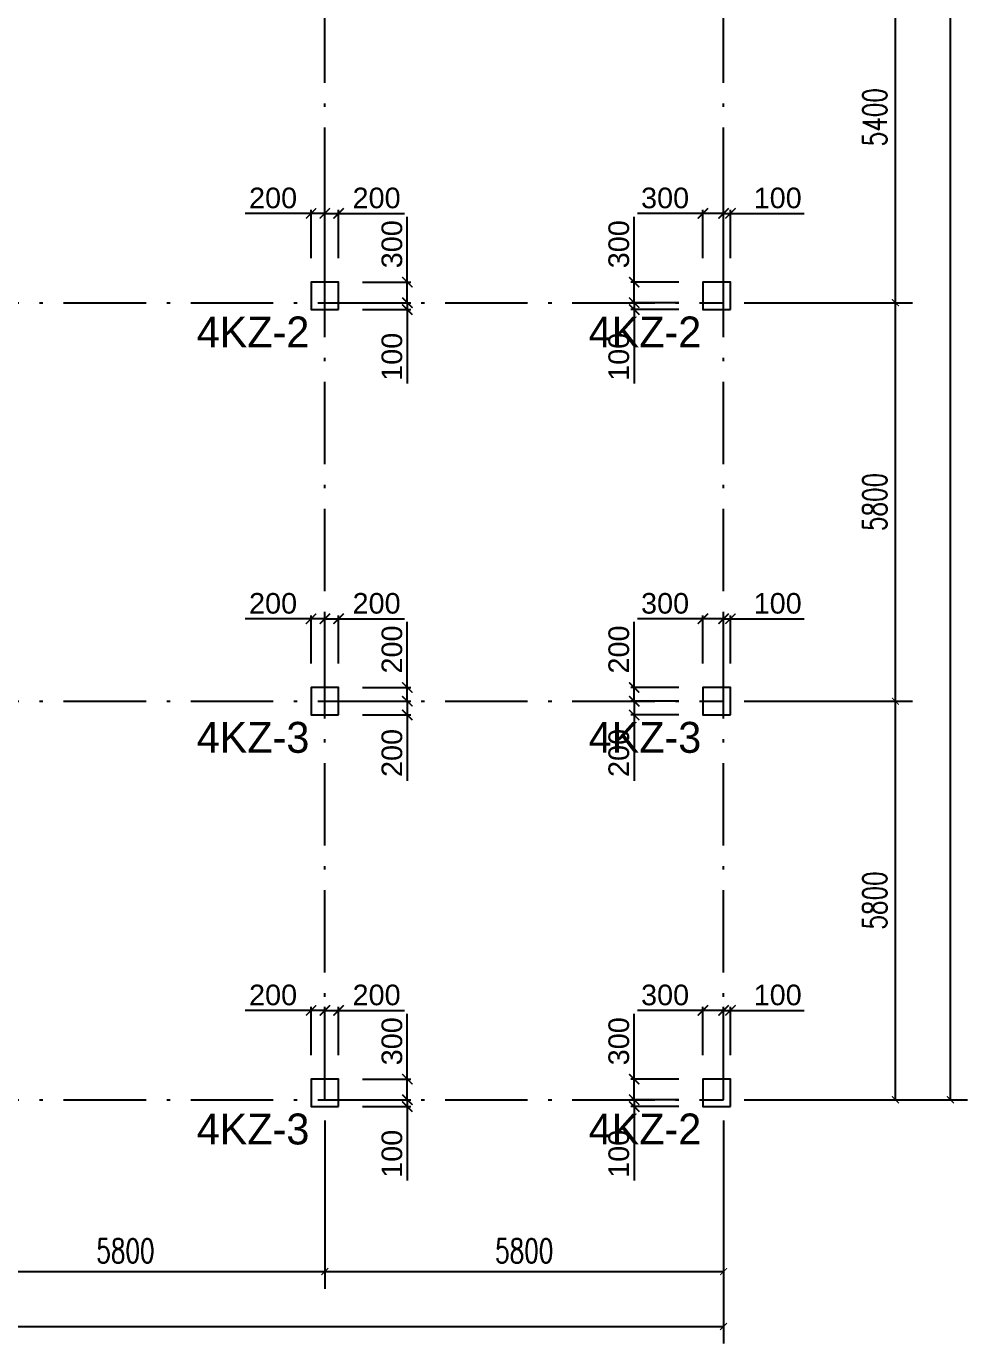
# Model space of a CAD drawing. Header units: millimetres. Extents: x -3831 to 465700, y 39900 to 106100.
# Drawn here: x 262359 to 276050, y 56450 to 75622 of the extents above; entities that cross this region are included whole.
import ezdxf

# ---------------------------------------------------------------- set-up
doc = ezdxf.new("R2010")
doc.units = ezdxf.units.MM
doc.linetypes.add('线型2', pattern=[1850, 1200, -300, 50, -300])
for name, color, linetype in [('AXIS', 3, 'Continuous'), ('column_dim', 90, 'Continuous'), ('DOTE', 10, '线型2')]:
    doc.layers.add(name, color=color, linetype=linetype)
doc.layers.add('S_Cl', color=2, linetype='Continuous', lineweight=25)
doc.layers.add('S_ColumFocus', color=2, linetype='Continuous', lineweight=9)
doc.styles.add('_TCH_DIM_T3', font='SIMPLEX', dxfattribs={"width": 0.705882, "bigfont": 'GBCBIG'})
doc.styles.get("Standard").update_dxf_attribs({"font": 'arial.ttf'})
doc.styles.add('xxxx', font='RIF.ttf')
doc.dimstyles.new('_TCH_ARCH&&100', dxfattribs={"dimtxt": 297.5, "dimasz": 100, "dimexe": 250, "dimexo": 300, "dimgap": 126.25, "dimtad": 1, "dimdec": 0, "dimzin": 0, "dimdsep": 46, "dimtxsty": '_TCH_DIM_T3', "dimblk": 'ARCHTICK', "dimcen": 0.09, "dimclrt": 7, "dimazin": 2, "dimtfac": 1, "dimtdec": 0, "dimtix": 1, "dimtmove": 2, "dimatfit": 3, "dimfxl": 100, "dimtolj": 1, "dimtzin": 0, "dimarcsym": 0})
doc.dimstyles.new('ISO-25', dxfattribs={"dimtxt": 2.5, "dimasz": 2.5, "dimexe": 1.25, "dimexo": 0.625, "dimtad": 1, "dimtxsty": 'Standard', "dimcen": 2.5, "dimadec": 0, "dimazin": 0, "dimtfac": 1, "dimtmove": 0, "dimatfit": 3, "dimfxl": 1, "dimarcsym": 0})

# ---------------------------------------------------------------- blocks, each defined once
blk = doc.blocks.new('_ArchTick')
at = {"color": 0, "linetype": 'ByBlock', "const_width": 0.15}
blk.add_lwpolyline([(-0.5, -0.5), (0.5, 0.5)], dxfattribs=at)
blk = doc.blocks.new('*D994')
at = {"layer": 'column_dim', "color": 0, "lineweight": -2, "transparency": 16777216}
for p, q in [((271200, 71900), (271200, 72852)), ((271850, 71900), (271150, 71900)), ((271200, 71600), (271200, 71900)), ((271850, 71600), (271150, 71600))]:
    blk.add_line(p, q, dxfattribs=at)
at = {"layer": 'Defpoints', "color": 0, "transparency": 16777216}
for p in [(272200, 71900), (271200, 71600), (272200, 71600)]:
    blk.add_point(p, dxfattribs=at)
at = {"layer": 'column_dim', "color": 0, "lineweight": -2, "transparency": 16777216, "xscale": 150, "yscale": 150, "zscale": 150}
for p, rotation in [((271200, 71900), 90), ((271200, 71600), 270)]:
    blk.add_blockref('_ArchTick', p, dxfattribs=dict(at, rotation=rotation))
at = {"layer": 'column_dim', "color": 7, "transparency": 16777216, "insert": (270977, 72451), "char_height": 300, "attachment_point": 5, "rotation": 90}
blk.add_mtext('300', dxfattribs=at)
blk = doc.blocks.new('*D995')
at = {"layer": 'column_dim', "color": 0, "lineweight": -2, "transparency": 16777216}
for p, q in [((271200, 71600), (271200, 71750)), ((271850, 71600), (271150, 71600)), ((271200, 71600), (271200, 71500)), ((271850, 71500), (271150, 71500)), ((271200, 71500), (271200, 70426))]:
    blk.add_line(p, q, dxfattribs=at)
at = {"layer": 'Defpoints', "color": 0, "transparency": 16777216}
for p in [(271200, 71600), (272200, 71600), (272200, 71500)]:
    blk.add_point(p, dxfattribs=at)
at = {"layer": 'column_dim', "color": 0, "lineweight": -2, "transparency": 16777216, "xscale": 150, "yscale": 150, "zscale": 150}
for p, rotation in [((271200, 71600), 270), ((271200, 71500), 90)]:
    blk.add_blockref('_ArchTick', p, dxfattribs=dict(at, rotation=rotation))
at = {"layer": 'column_dim', "color": 7, "transparency": 16777216, "insert": (270977, 70813), "char_height": 300, "attachment_point": 5, "rotation": 90}
blk.add_mtext('100', dxfattribs=at)
blk = doc.blocks.new('*D996')
at = {"layer": 'column_dim', "color": 0, "lineweight": -2, "transparency": 16777216}
for p, q in [((272500, 72900), (272350, 72900)), ((272500, 72250), (272500, 72950)), ((272500, 72900), (272600, 72900)), ((272600, 72250), (272600, 72950)), ((272600, 72900), (273674, 72900))]:
    blk.add_line(p, q, dxfattribs=at)
at = {"layer": 'Defpoints', "color": 0, "transparency": 16777216}
for p in [(272500, 72900), (272500, 71900), (272600, 71900)]:
    blk.add_point(p, dxfattribs=at)
at = {"layer": 'column_dim', "color": 0, "lineweight": -2, "transparency": 16777216, "xscale": 150, "yscale": 150, "zscale": 150}
blk.add_blockref('_ArchTick', (272500, 72900), dxfattribs=at)
at = {"layer": 'column_dim', "color": 0, "lineweight": -2, "transparency": 16777216, "xscale": 150, "yscale": 150, "zscale": 150, "rotation": 180}
blk.add_blockref('_ArchTick', (272600, 72900), dxfattribs=at)
at = {"layer": 'column_dim', "color": 7, "transparency": 16777216, "insert": (273287, 73123), "char_height": 300, "attachment_point": 5}
blk.add_mtext('100', dxfattribs=at)
blk = doc.blocks.new('*D997')
at = {"layer": 'column_dim', "color": 0, "lineweight": -2, "transparency": 16777216}
for p, q in [((272200, 72900), (271248, 72900)), ((272200, 72250), (272200, 72950)), ((272500, 72900), (272200, 72900)), ((272500, 72250), (272500, 72950))]:
    blk.add_line(p, q, dxfattribs=at)
at = {"layer": 'Defpoints', "color": 0, "transparency": 16777216}
for p in [(272500, 72900), (272200, 71900), (272500, 71900)]:
    blk.add_point(p, dxfattribs=at)
at = {"layer": 'column_dim', "color": 0, "lineweight": -2, "transparency": 16777216, "xscale": 150, "yscale": 150, "zscale": 150, "rotation": 180}
blk.add_blockref('_ArchTick', (272200, 72900), dxfattribs=at)
at = {"layer": 'column_dim', "color": 0, "lineweight": -2, "transparency": 16777216, "xscale": 150, "yscale": 150, "zscale": 150}
blk.add_blockref('_ArchTick', (272500, 72900), dxfattribs=at)
at = {"layer": 'column_dim', "color": 7, "transparency": 16777216, "insert": (271649, 73123), "char_height": 300, "attachment_point": 5}
blk.add_mtext('300', dxfattribs=at)
blk = doc.blocks.new('*D998')
at = {"layer": 'column_dim', "color": 0, "lineweight": -2, "transparency": 16777216}
for p, q in [((271200, 66000), (271200, 66957)), ((271850, 66000), (271150, 66000)), ((271200, 65800), (271200, 66000)), ((271850, 65800), (271150, 65800))]:
    blk.add_line(p, q, dxfattribs=at)
at = {"layer": 'Defpoints', "color": 0, "transparency": 16777216}
for p in [(272200, 66000), (271200, 65800), (272200, 65800)]:
    blk.add_point(p, dxfattribs=at)
at = {"layer": 'column_dim', "color": 0, "lineweight": -2, "transparency": 16777216, "xscale": 150, "yscale": 150, "zscale": 150}
for p, rotation in [((271200, 66000), 90), ((271200, 65800), 270)]:
    blk.add_blockref('_ArchTick', p, dxfattribs=dict(at, rotation=rotation))
at = {"layer": 'column_dim', "color": 7, "transparency": 16777216, "insert": (270977, 66553), "char_height": 300, "attachment_point": 5, "rotation": 90}
blk.add_mtext('200', dxfattribs=at)
blk = doc.blocks.new('*D999')
at = {"layer": 'column_dim', "color": 0, "lineweight": -2, "transparency": 16777216}
for p, q in [((271850, 65800), (271150, 65800)), ((271200, 65800), (271200, 65600)), ((271850, 65600), (271150, 65600)), ((271200, 65600), (271200, 64643))]:
    blk.add_line(p, q, dxfattribs=at)
at = {"layer": 'Defpoints', "color": 0, "transparency": 16777216}
for p in [(271200, 65800), (272200, 65800), (272200, 65600)]:
    blk.add_point(p, dxfattribs=at)
at = {"layer": 'column_dim', "color": 0, "lineweight": -2, "transparency": 16777216, "xscale": 150, "yscale": 150, "zscale": 150}
for p, rotation in [((271200, 65800), 90), ((271200, 65600), 270)]:
    blk.add_blockref('_ArchTick', p, dxfattribs=dict(at, rotation=rotation))
at = {"layer": 'column_dim', "color": 7, "transparency": 16777216, "insert": (270977, 65047), "char_height": 300, "attachment_point": 5, "rotation": 90}
blk.add_mtext('200', dxfattribs=at)
blk = doc.blocks.new('*D1000')
at = {"layer": 'column_dim', "color": 0, "lineweight": -2, "transparency": 16777216}
for p, q in [((272500, 67000), (272350, 67000)), ((272500, 66350), (272500, 67050)), ((272500, 67000), (272600, 67000)), ((272600, 66350), (272600, 67050)), ((272600, 67000), (273674, 67000))]:
    blk.add_line(p, q, dxfattribs=at)
at = {"layer": 'Defpoints', "color": 0, "transparency": 16777216}
for p in [(272500, 67000), (272500, 66000), (272600, 66000)]:
    blk.add_point(p, dxfattribs=at)
at = {"layer": 'column_dim', "color": 0, "lineweight": -2, "transparency": 16777216, "xscale": 150, "yscale": 150, "zscale": 150}
blk.add_blockref('_ArchTick', (272500, 67000), dxfattribs=at)
at = {"layer": 'column_dim', "color": 0, "lineweight": -2, "transparency": 16777216, "xscale": 150, "yscale": 150, "zscale": 150, "rotation": 180}
blk.add_blockref('_ArchTick', (272600, 67000), dxfattribs=at)
at = {"layer": 'column_dim', "color": 7, "transparency": 16777216, "insert": (273287, 67223), "char_height": 300, "attachment_point": 5}
blk.add_mtext('100', dxfattribs=at)
blk = doc.blocks.new('*D1001')
at = {"layer": 'column_dim', "color": 0, "lineweight": -2, "transparency": 16777216}
for p, q in [((272200, 67000), (271248, 67000)), ((272200, 66350), (272200, 67050)), ((272500, 67000), (272200, 67000)), ((272500, 66350), (272500, 67050))]:
    blk.add_line(p, q, dxfattribs=at)
at = {"layer": 'Defpoints', "color": 0, "transparency": 16777216}
for p in [(272500, 67000), (272200, 66000), (272500, 66000)]:
    blk.add_point(p, dxfattribs=at)
at = {"layer": 'column_dim', "color": 0, "lineweight": -2, "transparency": 16777216, "xscale": 150, "yscale": 150, "zscale": 150, "rotation": 180}
blk.add_blockref('_ArchTick', (272200, 67000), dxfattribs=at)
at = {"layer": 'column_dim', "color": 0, "lineweight": -2, "transparency": 16777216, "xscale": 150, "yscale": 150, "zscale": 150}
blk.add_blockref('_ArchTick', (272500, 67000), dxfattribs=at)
at = {"layer": 'column_dim', "color": 7, "transparency": 16777216, "insert": (271649, 67223), "char_height": 300, "attachment_point": 5}
blk.add_mtext('300', dxfattribs=at)
blk = doc.blocks.new('*D1002')
at = {"layer": 'column_dim', "color": 0, "lineweight": -2, "transparency": 16777216}
for p, q in [((271200, 60300), (271200, 61252)), ((271850, 60300), (271150, 60300)), ((271200, 60000), (271200, 60300)), ((271850, 60000), (271150, 60000))]:
    blk.add_line(p, q, dxfattribs=at)
at = {"layer": 'Defpoints', "color": 0, "transparency": 16777216}
for p in [(272200, 60300), (271200, 60000), (272200, 60000)]:
    blk.add_point(p, dxfattribs=at)
at = {"layer": 'column_dim', "color": 0, "lineweight": -2, "transparency": 16777216, "xscale": 150, "yscale": 150, "zscale": 150}
for p, rotation in [((271200, 60300), 90), ((271200, 60000), 270)]:
    blk.add_blockref('_ArchTick', p, dxfattribs=dict(at, rotation=rotation))
at = {"layer": 'column_dim', "color": 7, "transparency": 16777216, "insert": (270977, 60851), "char_height": 300, "attachment_point": 5, "rotation": 90}
blk.add_mtext('300', dxfattribs=at)
blk = doc.blocks.new('*D1003')
at = {"layer": 'column_dim', "color": 0, "lineweight": -2, "transparency": 16777216}
for p, q in [((271200, 60000), (271200, 60150)), ((271850, 60000), (271150, 60000)), ((271850, 59900), (271150, 59900)), ((271200, 60000), (271200, 59900)), ((271200, 59900), (271200, 58826))]:
    blk.add_line(p, q, dxfattribs=at)
at = {"layer": 'Defpoints', "color": 0, "transparency": 16777216}
for p in [(271200, 60000), (272200, 60000), (272200, 59900)]:
    blk.add_point(p, dxfattribs=at)
at = {"layer": 'column_dim', "color": 0, "lineweight": -2, "transparency": 16777216, "xscale": 150, "yscale": 150, "zscale": 150}
for p, rotation in [((271200, 60000), 270), ((271200, 59900), 90)]:
    blk.add_blockref('_ArchTick', p, dxfattribs=dict(at, rotation=rotation))
at = {"layer": 'column_dim', "color": 7, "transparency": 16777216, "insert": (270977, 59213), "char_height": 300, "attachment_point": 5, "rotation": 90}
blk.add_mtext('100', dxfattribs=at)
blk = doc.blocks.new('*D1004')
at = {"layer": 'column_dim', "color": 0, "lineweight": -2, "transparency": 16777216}
for p, q in [((272500, 61300), (272350, 61300)), ((272500, 60650), (272500, 61350)), ((272500, 61300), (272600, 61300)), ((272600, 60650), (272600, 61350)), ((272600, 61300), (273674, 61300))]:
    blk.add_line(p, q, dxfattribs=at)
at = {"layer": 'Defpoints', "color": 0, "transparency": 16777216}
for p in [(272500, 61300), (272500, 60300), (272600, 60300)]:
    blk.add_point(p, dxfattribs=at)
at = {"layer": 'column_dim', "color": 0, "lineweight": -2, "transparency": 16777216, "xscale": 150, "yscale": 150, "zscale": 150}
blk.add_blockref('_ArchTick', (272500, 61300), dxfattribs=at)
at = {"layer": 'column_dim', "color": 0, "lineweight": -2, "transparency": 16777216, "xscale": 150, "yscale": 150, "zscale": 150, "rotation": 180}
blk.add_blockref('_ArchTick', (272600, 61300), dxfattribs=at)
at = {"layer": 'column_dim', "color": 7, "transparency": 16777216, "insert": (273287, 61523), "char_height": 300, "attachment_point": 5}
blk.add_mtext('100', dxfattribs=at)
blk = doc.blocks.new('*D1005')
at = {"layer": 'column_dim', "color": 0, "lineweight": -2, "transparency": 16777216}
for p, q in [((272200, 61300), (271248, 61300)), ((272200, 60650), (272200, 61350)), ((272500, 61300), (272200, 61300)), ((272500, 60650), (272500, 61350))]:
    blk.add_line(p, q, dxfattribs=at)
at = {"layer": 'Defpoints', "color": 0, "transparency": 16777216}
for p in [(272500, 61300), (272200, 60300), (272500, 60300)]:
    blk.add_point(p, dxfattribs=at)
at = {"layer": 'column_dim', "color": 0, "lineweight": -2, "transparency": 16777216, "xscale": 150, "yscale": 150, "zscale": 150, "rotation": 180}
blk.add_blockref('_ArchTick', (272200, 61300), dxfattribs=at)
at = {"layer": 'column_dim', "color": 0, "lineweight": -2, "transparency": 16777216, "xscale": 150, "yscale": 150, "zscale": 150}
blk.add_blockref('_ArchTick', (272500, 61300), dxfattribs=at)
at = {"layer": 'column_dim', "color": 7, "transparency": 16777216, "insert": (271649, 61523), "char_height": 300, "attachment_point": 5}
blk.add_mtext('300', dxfattribs=at)
blk = doc.blocks.new('*D1026')
at = {"layer": 'column_dim', "color": 0, "lineweight": -2, "transparency": 16777216}
for p, q in [((267900, 71600), (267900, 71750)), ((267250, 71600), (267950, 71600)), ((267900, 71600), (267900, 71500)), ((267250, 71500), (267950, 71500)), ((267900, 71500), (267900, 70426))]:
    blk.add_line(p, q, dxfattribs=at)
at = {"layer": 'Defpoints', "color": 0, "transparency": 16777216}
for p in [(266900, 71600), (267900, 71600), (266900, 71500)]:
    blk.add_point(p, dxfattribs=at)
at = {"layer": 'column_dim', "color": 0, "lineweight": -2, "transparency": 16777216, "xscale": 150, "yscale": 150, "zscale": 150}
for p, rotation in [((267900, 71600), 270), ((267900, 71500), 90)]:
    blk.add_blockref('_ArchTick', p, dxfattribs=dict(at, rotation=rotation))
at = {"layer": 'column_dim', "color": 7, "transparency": 16777216, "insert": (267677, 70813), "char_height": 300, "attachment_point": 5, "rotation": 90}
blk.add_mtext('100', dxfattribs=at)
blk = doc.blocks.new('*D1027')
at = {"layer": 'column_dim', "color": 0, "lineweight": -2, "transparency": 16777216}
for p, q in [((267900, 71900), (267900, 72852)), ((267250, 71900), (267950, 71900)), ((267900, 71600), (267900, 71900)), ((267250, 71600), (267950, 71600))]:
    blk.add_line(p, q, dxfattribs=at)
at = {"layer": 'Defpoints', "color": 0, "transparency": 16777216}
for p in [(266900, 71900), (266900, 71600), (267900, 71600)]:
    blk.add_point(p, dxfattribs=at)
at = {"layer": 'column_dim', "color": 0, "lineweight": -2, "transparency": 16777216, "xscale": 150, "yscale": 150, "zscale": 150}
for p, rotation in [((267900, 71900), 90), ((267900, 71600), 270)]:
    blk.add_blockref('_ArchTick', p, dxfattribs=dict(at, rotation=rotation))
at = {"layer": 'column_dim', "color": 7, "transparency": 16777216, "insert": (267677, 72451), "char_height": 300, "attachment_point": 5, "rotation": 90}
blk.add_mtext('300', dxfattribs=at)
blk = doc.blocks.new('*D1028')
at = {"layer": 'column_dim', "color": 0, "lineweight": -2, "transparency": 16777216}
for p, q in [((266700, 72250), (266700, 72950)), ((266700, 72900), (266900, 72900)), ((266900, 72250), (266900, 72950)), ((266900, 72900), (267857, 72900))]:
    blk.add_line(p, q, dxfattribs=at)
at = {"layer": 'Defpoints', "color": 0, "transparency": 16777216}
for p in [(266700, 72900), (266700, 71900), (266900, 71900)]:
    blk.add_point(p, dxfattribs=at)
at = {"layer": 'column_dim', "color": 0, "lineweight": -2, "transparency": 16777216, "xscale": 150, "yscale": 150, "zscale": 150, "rotation": 180}
blk.add_blockref('_ArchTick', (266700, 72900), dxfattribs=at)
at = {"layer": 'column_dim', "color": 0, "lineweight": -2, "transparency": 16777216, "xscale": 150, "yscale": 150, "zscale": 150}
blk.add_blockref('_ArchTick', (266900, 72900), dxfattribs=at)
at = {"layer": 'column_dim', "color": 7, "transparency": 16777216, "insert": (267453, 73123), "char_height": 300, "attachment_point": 5}
blk.add_mtext('200', dxfattribs=at)
blk = doc.blocks.new('*D1029')
at = {"layer": 'column_dim', "color": 0, "lineweight": -2, "transparency": 16777216}
for p, q in [((266500, 72900), (265543, 72900)), ((266500, 72250), (266500, 72950)), ((266700, 72900), (266500, 72900)), ((266700, 72250), (266700, 72950))]:
    blk.add_line(p, q, dxfattribs=at)
at = {"layer": 'Defpoints', "color": 0, "transparency": 16777216}
for p in [(266700, 72900), (266500, 71900), (266700, 71900)]:
    blk.add_point(p, dxfattribs=at)
at = {"layer": 'column_dim', "color": 0, "lineweight": -2, "transparency": 16777216, "xscale": 150, "yscale": 150, "zscale": 150, "rotation": 180}
blk.add_blockref('_ArchTick', (266500, 72900), dxfattribs=at)
at = {"layer": 'column_dim', "color": 0, "lineweight": -2, "transparency": 16777216, "xscale": 150, "yscale": 150, "zscale": 150}
blk.add_blockref('_ArchTick', (266700, 72900), dxfattribs=at)
at = {"layer": 'column_dim', "color": 7, "transparency": 16777216, "insert": (265947, 73123), "char_height": 300, "attachment_point": 5}
blk.add_mtext('200', dxfattribs=at)
blk = doc.blocks.new('*D1030')
at = {"layer": 'column_dim', "color": 0, "lineweight": -2, "transparency": 16777216}
for p, q in [((267250, 65800), (267950, 65800)), ((267900, 65800), (267900, 65600)), ((267250, 65600), (267950, 65600)), ((267900, 65600), (267900, 64643))]:
    blk.add_line(p, q, dxfattribs=at)
at = {"layer": 'Defpoints', "color": 0, "transparency": 16777216}
for p in [(266900, 65800), (267900, 65800), (266900, 65600)]:
    blk.add_point(p, dxfattribs=at)
at = {"layer": 'column_dim', "color": 0, "lineweight": -2, "transparency": 16777216, "xscale": 150, "yscale": 150, "zscale": 150}
for p, rotation in [((267900, 65800), 90), ((267900, 65600), 270)]:
    blk.add_blockref('_ArchTick', p, dxfattribs=dict(at, rotation=rotation))
at = {"layer": 'column_dim', "color": 7, "transparency": 16777216, "insert": (267677, 65047), "char_height": 300, "attachment_point": 5, "rotation": 90}
blk.add_mtext('200', dxfattribs=at)
blk = doc.blocks.new('*D1031')
at = {"layer": 'column_dim', "color": 0, "lineweight": -2, "transparency": 16777216}
for p, q in [((267900, 66000), (267900, 66957)), ((267250, 66000), (267950, 66000)), ((267900, 65800), (267900, 66000)), ((267250, 65800), (267950, 65800))]:
    blk.add_line(p, q, dxfattribs=at)
at = {"layer": 'Defpoints', "color": 0, "transparency": 16777216}
for p in [(266900, 66000), (266900, 65800), (267900, 65800)]:
    blk.add_point(p, dxfattribs=at)
at = {"layer": 'column_dim', "color": 0, "lineweight": -2, "transparency": 16777216, "xscale": 150, "yscale": 150, "zscale": 150}
for p, rotation in [((267900, 66000), 90), ((267900, 65800), 270)]:
    blk.add_blockref('_ArchTick', p, dxfattribs=dict(at, rotation=rotation))
at = {"layer": 'column_dim', "color": 7, "transparency": 16777216, "insert": (267677, 66553), "char_height": 300, "attachment_point": 5, "rotation": 90}
blk.add_mtext('200', dxfattribs=at)
blk = doc.blocks.new('*D1032')
at = {"layer": 'column_dim', "color": 0, "lineweight": -2, "transparency": 16777216}
for p, q in [((266700, 66350), (266700, 67050)), ((266700, 67000), (266900, 67000)), ((266900, 66350), (266900, 67050)), ((266900, 67000), (267857, 67000))]:
    blk.add_line(p, q, dxfattribs=at)
at = {"layer": 'Defpoints', "color": 0, "transparency": 16777216}
for p in [(266700, 67000), (266700, 66000), (266900, 66000)]:
    blk.add_point(p, dxfattribs=at)
at = {"layer": 'column_dim', "color": 0, "lineweight": -2, "transparency": 16777216, "xscale": 150, "yscale": 150, "zscale": 150, "rotation": 180}
blk.add_blockref('_ArchTick', (266700, 67000), dxfattribs=at)
at = {"layer": 'column_dim', "color": 0, "lineweight": -2, "transparency": 16777216, "xscale": 150, "yscale": 150, "zscale": 150}
blk.add_blockref('_ArchTick', (266900, 67000), dxfattribs=at)
at = {"layer": 'column_dim', "color": 7, "transparency": 16777216, "insert": (267453, 67223), "char_height": 300, "attachment_point": 5}
blk.add_mtext('200', dxfattribs=at)
blk = doc.blocks.new('*D1033')
at = {"layer": 'column_dim', "color": 0, "lineweight": -2, "transparency": 16777216}
for p, q in [((266500, 67000), (265543, 67000)), ((266500, 66350), (266500, 67050)), ((266700, 67000), (266500, 67000)), ((266700, 66350), (266700, 67050))]:
    blk.add_line(p, q, dxfattribs=at)
at = {"layer": 'Defpoints', "color": 0, "transparency": 16777216}
for p in [(266700, 67000), (266500, 66000), (266700, 66000)]:
    blk.add_point(p, dxfattribs=at)
at = {"layer": 'column_dim', "color": 0, "lineweight": -2, "transparency": 16777216, "xscale": 150, "yscale": 150, "zscale": 150, "rotation": 180}
blk.add_blockref('_ArchTick', (266500, 67000), dxfattribs=at)
at = {"layer": 'column_dim', "color": 0, "lineweight": -2, "transparency": 16777216, "xscale": 150, "yscale": 150, "zscale": 150}
blk.add_blockref('_ArchTick', (266700, 67000), dxfattribs=at)
at = {"layer": 'column_dim', "color": 7, "transparency": 16777216, "insert": (265947, 67223), "char_height": 300, "attachment_point": 5}
blk.add_mtext('200', dxfattribs=at)
blk = doc.blocks.new('*D1034')
at = {"layer": 'column_dim', "color": 0, "lineweight": -2, "transparency": 16777216}
for p, q in [((267900, 60000), (267900, 60150)), ((267250, 60000), (267950, 60000)), ((267250, 59900), (267950, 59900)), ((267900, 60000), (267900, 59900)), ((267900, 59900), (267900, 58826))]:
    blk.add_line(p, q, dxfattribs=at)
at = {"layer": 'Defpoints', "color": 0, "transparency": 16777216}
for p in [(266900, 60000), (266900, 59900), (267900, 60000)]:
    blk.add_point(p, dxfattribs=at)
at = {"layer": 'column_dim', "color": 0, "lineweight": -2, "transparency": 16777216, "xscale": 150, "yscale": 150, "zscale": 150}
for p, rotation in [((267900, 60000), 270), ((267900, 59900), 90)]:
    blk.add_blockref('_ArchTick', p, dxfattribs=dict(at, rotation=rotation))
at = {"layer": 'column_dim', "color": 7, "transparency": 16777216, "insert": (267677, 59213), "char_height": 300, "attachment_point": 5, "rotation": 90}
blk.add_mtext('100', dxfattribs=at)
blk = doc.blocks.new('*D1035')
at = {"layer": 'column_dim', "color": 0, "lineweight": -2, "transparency": 16777216}
for p, q in [((267900, 60300), (267900, 61252)), ((267250, 60300), (267950, 60300)), ((267900, 60000), (267900, 60300)), ((267250, 60000), (267950, 60000))]:
    blk.add_line(p, q, dxfattribs=at)
at = {"layer": 'Defpoints', "color": 0, "transparency": 16777216}
for p in [(266900, 60300), (266900, 60000), (267900, 60000)]:
    blk.add_point(p, dxfattribs=at)
at = {"layer": 'column_dim', "color": 0, "lineweight": -2, "transparency": 16777216, "xscale": 150, "yscale": 150, "zscale": 150}
for p, rotation in [((267900, 60300), 90), ((267900, 60000), 270)]:
    blk.add_blockref('_ArchTick', p, dxfattribs=dict(at, rotation=rotation))
at = {"layer": 'column_dim', "color": 7, "transparency": 16777216, "insert": (267677, 60851), "char_height": 300, "attachment_point": 5, "rotation": 90}
blk.add_mtext('300', dxfattribs=at)
blk = doc.blocks.new('*D1036')
at = {"layer": 'column_dim', "color": 0, "lineweight": -2, "transparency": 16777216}
for p, q in [((266700, 60650), (266700, 61350)), ((266700, 61300), (266900, 61300)), ((266900, 60650), (266900, 61350)), ((266900, 61300), (267857, 61300))]:
    blk.add_line(p, q, dxfattribs=at)
at = {"layer": 'Defpoints', "color": 0, "transparency": 16777216}
for p in [(266700, 61300), (266700, 60300), (266900, 60300)]:
    blk.add_point(p, dxfattribs=at)
at = {"layer": 'column_dim', "color": 0, "lineweight": -2, "transparency": 16777216, "xscale": 150, "yscale": 150, "zscale": 150, "rotation": 180}
blk.add_blockref('_ArchTick', (266700, 61300), dxfattribs=at)
at = {"layer": 'column_dim', "color": 0, "lineweight": -2, "transparency": 16777216, "xscale": 150, "yscale": 150, "zscale": 150}
blk.add_blockref('_ArchTick', (266900, 61300), dxfattribs=at)
at = {"layer": 'column_dim', "color": 7, "transparency": 16777216, "insert": (267453, 61523), "char_height": 300, "attachment_point": 5}
blk.add_mtext('200', dxfattribs=at)
blk = doc.blocks.new('*D1037')
at = {"layer": 'column_dim', "color": 0, "lineweight": -2, "transparency": 16777216}
for p, q in [((266500, 61300), (265543, 61300)), ((266500, 60650), (266500, 61350)), ((266700, 61300), (266500, 61300)), ((266700, 60650), (266700, 61350))]:
    blk.add_line(p, q, dxfattribs=at)
at = {"layer": 'Defpoints', "color": 0, "transparency": 16777216}
for p in [(266700, 61300), (266500, 60300), (266700, 60300)]:
    blk.add_point(p, dxfattribs=at)
at = {"layer": 'column_dim', "color": 0, "lineweight": -2, "transparency": 16777216, "xscale": 150, "yscale": 150, "zscale": 150, "rotation": 180}
blk.add_blockref('_ArchTick', (266500, 61300), dxfattribs=at)
at = {"layer": 'column_dim', "color": 0, "lineweight": -2, "transparency": 16777216, "xscale": 150, "yscale": 150, "zscale": 150}
blk.add_blockref('_ArchTick', (266700, 61300), dxfattribs=at)
at = {"layer": 'column_dim', "color": 7, "transparency": 16777216, "insert": (265947, 61523), "char_height": 300, "attachment_point": 5}
blk.add_mtext('200', dxfattribs=at)
blk = doc.blocks.new('*D2383')
at = {"layer": 'AXIS', "color": 0, "lineweight": -2, "transparency": 16777216}
for p, q in [((200000, 59700), (200000, 56450)), ((272500, 59700), (272500, 56450)), ((200000, 56700), (272500, 56700))]:
    blk.add_line(p, q, dxfattribs=at)
at = {"layer": 'Defpoints', "color": 0, "transparency": 16777216}
for p in [(200000, 60000), (272500, 60000), (272500, 56700)]:
    blk.add_point(p, dxfattribs=at)
at = {"layer": 'AXIS', "color": 0, "lineweight": -2, "transparency": 16777216, "xscale": 100, "yscale": 100, "zscale": 100, "rotation": 180}
blk.add_blockref('_ArchTick', (200000, 56700), dxfattribs=at)
at = {"layer": 'AXIS', "color": 0, "lineweight": -2, "transparency": 16777216, "xscale": 100, "yscale": 100, "zscale": 100}
blk.add_blockref('_ArchTick', (272500, 56700), dxfattribs=at)
at = {"layer": 'AXIS', "color": 7, "transparency": 16777216, "insert": (236250, 57001.25), "char_height": 350, "attachment_point": 5, "style": '_TCH_DIM_T3'}
blk.add_mtext('\\A1;72500', dxfattribs=at)
blk = doc.blocks.new('*D2393')
at = {"layer": 'AXIS', "color": 0, "lineweight": -2, "transparency": 16777216}
for p, q in [((260900, 59700), (260900, 57250)), ((266700, 59700), (266700, 57250)), ((260900, 57500), (266700, 57500))]:
    blk.add_line(p, q, dxfattribs=at)
at = {"layer": 'Defpoints', "color": 0, "transparency": 16777216}
for p in [(260900, 60000), (266700, 60000), (266700, 57500)]:
    blk.add_point(p, dxfattribs=at)
at = {"layer": 'AXIS', "color": 0, "lineweight": -2, "transparency": 16777216, "xscale": 100, "yscale": 100, "zscale": 100, "rotation": 180}
blk.add_blockref('_ArchTick', (260900, 57500), dxfattribs=at)
at = {"layer": 'AXIS', "color": 0, "lineweight": -2, "transparency": 16777216, "xscale": 100, "yscale": 100, "zscale": 100}
blk.add_blockref('_ArchTick', (266700, 57500), dxfattribs=at)
at = {"layer": 'AXIS', "color": 7, "transparency": 16777216, "insert": (263800, 57801.25), "char_height": 350, "attachment_point": 5, "style": '_TCH_DIM_T3'}
blk.add_mtext('\\A1;5800', dxfattribs=at)
blk = doc.blocks.new('*D2394')
at = {"layer": 'AXIS', "color": 0, "lineweight": -2, "transparency": 16777216}
for p, q in [((266700, 59700), (266700, 57250)), ((272500, 59700), (272500, 57250)), ((266700, 57500), (272500, 57500))]:
    blk.add_line(p, q, dxfattribs=at)
at = {"layer": 'Defpoints', "color": 0, "transparency": 16777216}
for p in [(266700, 60000), (272500, 60000), (272500, 57500)]:
    blk.add_point(p, dxfattribs=at)
at = {"layer": 'AXIS', "color": 0, "lineweight": -2, "transparency": 16777216, "xscale": 100, "yscale": 100, "zscale": 100, "rotation": 180}
blk.add_blockref('_ArchTick', (266700, 57500), dxfattribs=at)
at = {"layer": 'AXIS', "color": 0, "lineweight": -2, "transparency": 16777216, "xscale": 100, "yscale": 100, "zscale": 100}
blk.add_blockref('_ArchTick', (272500, 57500), dxfattribs=at)
at = {"layer": 'AXIS', "color": 7, "transparency": 16777216, "insert": (269600, 57801.25), "char_height": 350, "attachment_point": 5, "style": '_TCH_DIM_T3'}
blk.add_mtext('\\A1;5800', dxfattribs=at)
blk = doc.blocks.new('*D2415')
at = {"layer": 'AXIS', "color": 0, "lineweight": -2, "transparency": 16777216}
for p, q in [((272800, 101300), (276050, 101300)), ((275800, 60000), (275800, 101300)), ((272800, 60000), (276050, 60000))]:
    blk.add_line(p, q, dxfattribs=at)
at = {"layer": 'Defpoints', "color": 0, "transparency": 16777216}
for p in [(272500, 101300), (275800, 101300), (272500, 60000)]:
    blk.add_point(p, dxfattribs=at)
at = {"layer": 'AXIS', "color": 0, "lineweight": -2, "transparency": 16777216, "xscale": 100, "yscale": 100, "zscale": 100}
for p, rotation in [((275800, 101300), 90), ((275800, 60000), 270)]:
    blk.add_blockref('_ArchTick', p, dxfattribs=dict(at, rotation=rotation))
at = {"layer": 'AXIS', "color": 7, "transparency": 16777216, "insert": (275498.75, 80650), "char_height": 350, "attachment_point": 5, "rotation": 90, "style": '_TCH_DIM_T3'}
blk.add_mtext('\\A1;41300', dxfattribs=at)
blk = doc.blocks.new('*D2416')
at = {"layer": 'AXIS', "color": 0, "lineweight": -2, "transparency": 16777216}
for p, q in [((272800, 65800), (275250, 65800)), ((275000, 60000), (275000, 65800)), ((272800, 60000), (275250, 60000))]:
    blk.add_line(p, q, dxfattribs=at)
at = {"layer": 'Defpoints', "color": 0, "transparency": 16777216}
for p in [(272500, 65800), (275000, 65800), (272500, 60000)]:
    blk.add_point(p, dxfattribs=at)
at = {"layer": 'AXIS', "color": 0, "lineweight": -2, "transparency": 16777216, "xscale": 100, "yscale": 100, "zscale": 100}
for p, rotation in [((275000, 65800), 90), ((275000, 60000), 270)]:
    blk.add_blockref('_ArchTick', p, dxfattribs=dict(at, rotation=rotation))
at = {"layer": 'AXIS', "color": 7, "transparency": 16777216, "insert": (274698.75, 62900), "char_height": 350, "attachment_point": 5, "rotation": 90, "style": '_TCH_DIM_T3'}
blk.add_mtext('\\A1;5800', dxfattribs=at)
blk = doc.blocks.new('*D2417')
at = {"layer": 'AXIS', "color": 0, "lineweight": -2, "transparency": 16777216}
for p, q in [((272800, 71600), (275250, 71600)), ((275000, 65800), (275000, 71600)), ((272800, 65800), (275250, 65800))]:
    blk.add_line(p, q, dxfattribs=at)
at = {"layer": 'Defpoints', "color": 0, "transparency": 16777216}
for p in [(272500, 71600), (275000, 71600), (272500, 65800)]:
    blk.add_point(p, dxfattribs=at)
at = {"layer": 'AXIS', "color": 0, "lineweight": -2, "transparency": 16777216, "xscale": 100, "yscale": 100, "zscale": 100}
for p, rotation in [((275000, 71600), 90), ((275000, 65800), 270)]:
    blk.add_blockref('_ArchTick', p, dxfattribs=dict(at, rotation=rotation))
at = {"layer": 'AXIS', "color": 7, "transparency": 16777216, "insert": (274698.75, 68700), "char_height": 350, "attachment_point": 5, "rotation": 90, "style": '_TCH_DIM_T3'}
blk.add_mtext('\\A1;5800', dxfattribs=at)
blk = doc.blocks.new('*D2418')
at = {"layer": 'AXIS', "color": 0, "lineweight": -2, "transparency": 16777216}
for p, q in [((272800, 77000), (275250, 77000)), ((275000, 71600), (275000, 77000)), ((272800, 71600), (275250, 71600))]:
    blk.add_line(p, q, dxfattribs=at)
at = {"layer": 'Defpoints', "color": 0, "transparency": 16777216}
for p in [(272500, 77000), (275000, 77000), (272500, 71600)]:
    blk.add_point(p, dxfattribs=at)
at = {"layer": 'AXIS', "color": 0, "lineweight": -2, "transparency": 16777216, "xscale": 100, "yscale": 100, "zscale": 100}
for p, rotation in [((275000, 77000), 90), ((275000, 71600), 270)]:
    blk.add_blockref('_ArchTick', p, dxfattribs=dict(at, rotation=rotation))
at = {"layer": 'AXIS', "color": 7, "transparency": 16777216, "insert": (274698.75, 74300), "char_height": 350, "attachment_point": 5, "rotation": 90, "style": '_TCH_DIM_T3'}
blk.add_mtext('\\A1;5400', dxfattribs=at)

msp = doc.modelspace()

# ---------------------------------------------------------------- linework, layer by layer
at = {"layer": 'DOTE'}
for p, q in [((266700, 60000), (266700, 101300)), ((272500, 60000), (272500, 101300)), ((200000, 71600), (272500, 71600)), ((200000, 65800), (272500, 65800)), ((200000, 60000), (272500, 60000))]:
    msp.add_line(p, q, dxfattribs=at)
at = {"layer": 'S_Cl'}
for points in [[(266900, 71500), (266900, 71900), (266500, 71900), (266500, 71500)], [(272600, 71500), (272600, 71900), (272200, 71900), (272200, 71500)], [(266900, 65600), (266900, 66000), (266500, 66000), (266500, 65600)], [(272600, 65600), (272600, 66000), (272200, 66000), (272200, 65600)], [(266900, 59900), (266900, 60300), (266500, 60300), (266500, 59900)], [(272600, 59900), (272600, 60300), (272200, 60300), (272200, 59900)]]:
    msp.add_lwpolyline(points, close=True, dxfattribs=at)

# ---------------------------------------------------------------- texts
at = {"layer": 'S_ColumFocus', "char_height": 450, "attachment_point": 1, "style": 'xxxx'}
for s, insert, width in [('4KZ-2', (264836.71064, 71399.2524), 670), ('4KZ-2', (270536.71064, 71399.2524), 770.5), ('4KZ-3', (264836.71064, 65499.2524), 678.375), ('4KZ-3', (270536.71064, 65499.2524), 845.875), ('4KZ-3', (264836.71064, 59799.2524), 678.375), ('4KZ-2', (270536.71064, 59799.2524), 837.5)]:
    msp.add_mtext(s, dxfattribs=dict(at, insert=insert, width=width))

# ---------------------------------------------------------------- dimensions: what is measured, and where the dimension line sits
at = {"layer": 'AXIS'}
for p1, p2, distance, picture, middle in [((272500, 60000), (272500, 101300), -3300, '*D2415', (275498.75, 80650)), ((272500, 71600), (272500, 77000), -2500, '*D2418', (274698.75, 74300)), ((272500, 65800), (272500, 71600), -2500, '*D2417', (274698.75, 68700)), ((272500, 60000), (272500, 65800), -2500, '*D2416', (274698.75, 62900)), ((200000, 60000), (272500, 60000), -3300, '*D2383', (236250, 57001.25)), ((260900, 60000), (266700, 60000), -2500, '*D2393', (263800, 57801.25)), ((266700, 60000), (272500, 60000), -2500, '*D2394', (269600, 57801.25))]:
    dim = msp.add_aligned_dim(p1=p1, p2=p2, distance=distance, dimstyle='_TCH_ARCH&&100', override={"dimtxt": 350}, dxfattribs=at)
    dim.commit()
    dim.dimension.update_dxf_attribs({"geometry": picture, "text_midpoint": middle})
at = {"layer": 'column_dim'}
for p1, p2, distance, picture, middle in [((266500, 71900), (266700, 71900), 1000, '*D1029', (265946.54161, 73123.1719)), ((266900, 71900), (266700, 71900), -1000, '*D1028', (267453.45839, 73123.1719)), ((272200, 71900), (272500, 71900), 1000, '*D997', (271649.20191, 73123.27422)), ((272600, 71900), (272500, 71900), -1000, '*D996', (273286.78035, 73123.1719)), ((266900, 71900), (266900, 71600), 1000, '*D1027', (267676.72578, 72450.79809)), ((272200, 71900), (272200, 71600), -1000, '*D994', (270976.72578, 72450.79809)), ((266900, 71500), (266900, 71600), -1000, '*D1026', (267676.8281, 70813.21965)), ((272200, 71500), (272200, 71600), 1000, '*D995', (270976.8281, 70813.21965)), ((266500, 66000), (266700, 66000), 1000, '*D1033', (265946.54161, 67223.1719)), ((266900, 66000), (266700, 66000), -1000, '*D1032', (267453.45839, 67223.1719)), ((272200, 66000), (272500, 66000), 1000, '*D1001', (271649.20191, 67223.27422)), ((272600, 66000), (272500, 66000), -1000, '*D1000', (273286.78035, 67223.1719)), ((266900, 66000), (266900, 65800), 1000, '*D1031', (267676.8281, 66553.45839)), ((272200, 66000), (272200, 65800), -1000, '*D998', (270976.8281, 66553.45839)), ((266900, 65600), (266900, 65800), -1000, '*D1030', (267676.8281, 65046.54161)), ((272200, 65600), (272200, 65800), 1000, '*D999', (270976.8281, 65046.54161)), ((266500, 60300), (266700, 60300), 1000, '*D1037', (265946.54161, 61523.1719)), ((266900, 60300), (266700, 60300), -1000, '*D1036', (267453.45839, 61523.1719)), ((272200, 60300), (272500, 60300), 1000, '*D1005', (271649.20191, 61523.27422)), ((272600, 60300), (272500, 60300), -1000, '*D1004', (273286.78035, 61523.1719)), ((266900, 60300), (266900, 60000), 1000, '*D1035', (267676.72578, 60850.79809)), ((272200, 60300), (272200, 60000), -1000, '*D1002', (270976.72578, 60850.79809)), ((266900, 59900), (266900, 60000), -1000, '*D1034', (267676.8281, 59213.21965)), ((272200, 59900), (272200, 60000), 1000, '*D1003', (270976.8281, 59213.21965))]:
    dim = msp.add_aligned_dim(p1=p1, p2=p2, distance=distance, dimstyle='ISO-25', override={"dimtxt": 300, "dimasz": 150, "dimexe": 50, "dimexo": 350, "dimgap": 70, "dimjust": 1, "dimblk1": 'ArchTick', "dimblk2": 'ArchTick', "dimsah": 1, "dimclrt": 7}, dxfattribs=at)
    dim.commit()
    dim.dimension.update_dxf_attribs({"geometry": picture, "text_midpoint": middle})

doc.saveas('drawing.dxf')
